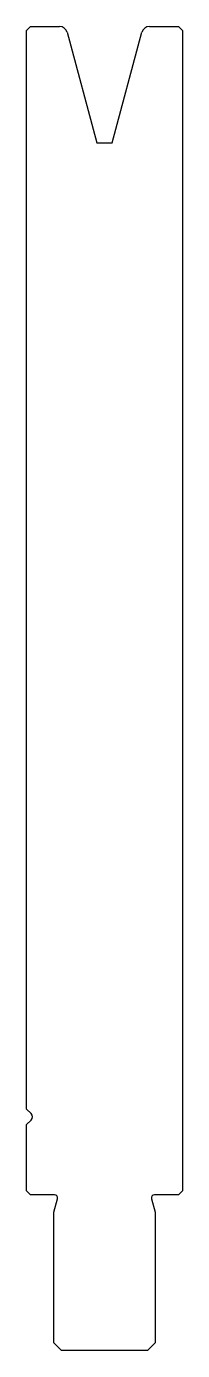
# Model space of a CAD drawing. Header units: metres. Extents: x -10 to 10, y -89 to 81.
import ezdxf

# ---------------------------------------------------------------- set-up
doc = ezdxf.new("R2010")
doc.units = ezdxf.units.M

msp = doc.modelspace()

# ---------------------------------------------------------------- linework, layer by layer
for p, q in [((-9.868813, 81.128737), (-10.368813, 80.628737)), ((-10.368813, -57.871263), (-10.368813, 80.628737)), ((-9.868813, 81.128737), (-6.13614, 81.128737)), ((-5.170214, 80.387556), (-1.368813, 66.200534)), ((0.631187, 66.200534), (4.432588, 80.387556)), ((5.398514, 81.128737), (9.131187, 81.128737)), ((9.631187, 80.628737), (9.131187, 81.128737)), ((9.631187, 80.628737), (9.631187, -68.371263)), ((-1.368813, 66.200534), (0.631187, 66.200534)), ((-9.793077, -58.446999), (-10.368813, -57.871263)), ((-10.368813, -59.871263), (-9.793077, -59.295527)), ((-10.368813, -68.371263), (-10.368813, -59.871263)), ((-10.368813, -68.371263), (-9.868813, -68.871263)), ((-6.788813, -68.871263), (-9.868813, -68.871263)), ((-6.868813, -71.115308), (-6.402443, -69.374791)), ((5.664817, -69.374791), (6.131187, -71.115308)), ((9.131187, -68.871263), (6.051187, -68.871263)), ((9.131187, -68.871263), (9.631187, -68.371263)), ((-6.868813, -87.871263), (-6.868813, -71.115308)), ((6.131187, -71.115308), (6.131187, -87.871263)), ((-6.868813, -87.871263), (-5.868813, -88.871263)), ((5.131187, -88.871263), (6.131187, -87.871263)), ((5.131187, -88.871263), (-5.868813, -88.871263))]:
    msp.add_line(p, q)
for centre, radius, start, end in [((-6.13614, 80.128737), 1, 15, 90), ((5.398514, 80.128737), 1, 90, 165), ((-10.217341, -58.871263), 0.6, 315, 45), ((-6.788813, -69.271263), 0.4, 345, 90), ((6.051187, -69.271263), 0.4, 90, 195)]:
    msp.add_arc(centre, radius, start, end)

doc.saveas('drawing.dxf')
